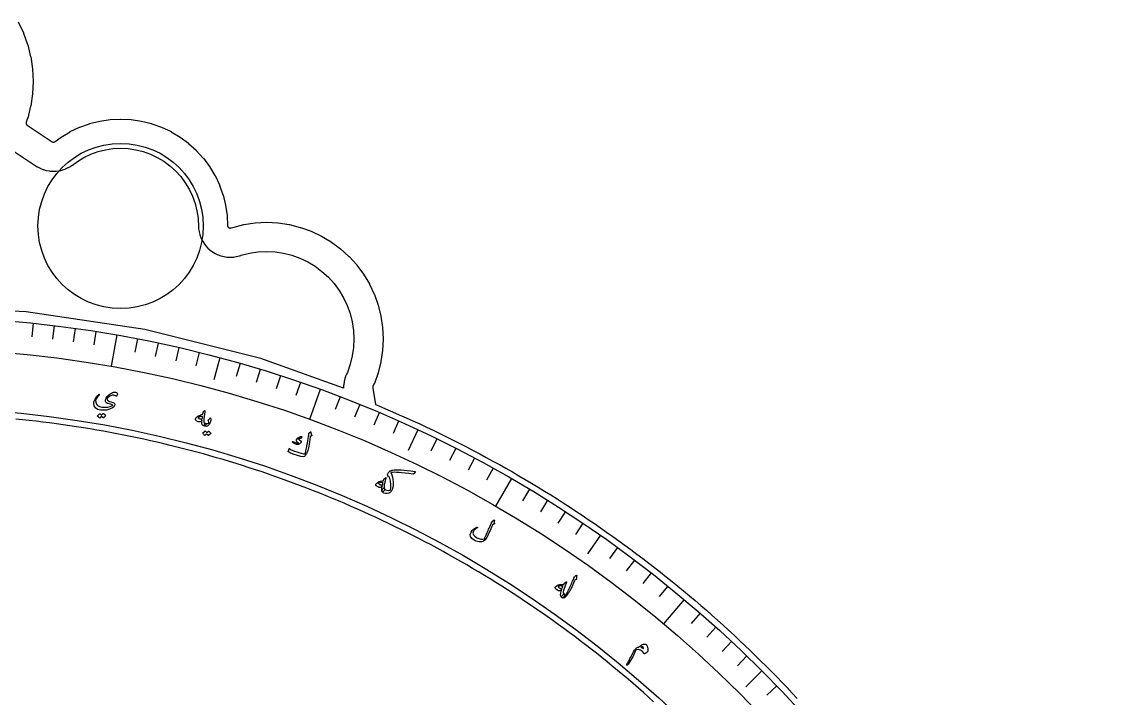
# Model space of a CAD drawing. Header units: millimetres. Extents: x -140 to 140, y -140 to 181.
# Drawn here: x 13.3 to 139.3, y 95.3 to 173.2 of the extents above; entities that cross this region are included whole.
import ezdxf

# ---------------------------------------------------------------- set-up
doc = ezdxf.new("R2010")
doc.units = ezdxf.units.MM
for name, color, linetype in [('CUT_INNER', 6, 'Continuous'), ('CUT_OUTER', 1, 'Continuous'), ('ENGRAVE', 7, 'Continuous'), ('ENGRAVE_FINE', 8, 'Continuous'), ('TEXT', 5, 'Continuous')]:
    doc.layers.add(name, color=color, linetype=linetype)

msp = doc.modelspace()

# ---------------------------------------------------------------- linework, layer by layer
at = {"layer": 'CUT_INNER'}
msp.add_lwpolyline([(86.0267, 94.9158), (85.4427, 95.4419), (84.8555, 95.9644), (84.265, 96.4832), (83.6714, 96.9985), (83.0747, 97.51), (82.4748, 98.0179), (81.8718, 98.5221), (81.2658, 99.0226), (80.6567, 99.5194), (80.0445, 100.0124), (79.4293, 100.5017), (78.8112, 100.9872), (78.19, 101.4689), (77.566, 101.9467), (76.939, 102.4207), (76.3091, 102.8909), (75.6763, 103.3572), (75.0407, 103.8196), (74.4023, 104.2781), (73.761, 104.7326), (73.117, 105.1832), (72.4702, 105.6299), (71.8207, 106.0726), (71.1685, 106.5113), (70.5137, 106.9459), (69.8561, 107.3766), (69.196, 107.8032), (68.5332, 108.2257), (67.8678, 108.6442), (67.1999, 109.0586), (66.5295, 109.4689), (65.8566, 109.875), (65.1811, 110.2771), (64.5033, 110.6749), (63.823, 111.0686), (63.1403, 111.4581), (62.4552, 111.8435), (61.7677, 112.2246), (61.078, 112.6015), (60.3859, 112.9741), (59.6916, 113.3425), (58.995, 113.7066), (58.2962, 114.0665), (57.5952, 114.422), (56.892, 114.7733), (56.1867, 115.1202), (55.4793, 115.4628), (54.7698, 115.801), (54.0582, 116.1349), (53.3446, 116.4644), (52.629, 116.7895), (51.9114, 117.1103), (51.1919, 117.4266), (50.4704, 117.7385), (49.747, 118.0459), (49.0217, 118.349), (48.2946, 118.6475), (47.5657, 118.9416), (46.835, 119.2312), (46.1026, 119.5164), (45.3683, 119.797), (44.6324, 120.0731), (43.8948, 120.3447), (43.1556, 120.6118), (42.4147, 120.8743), (41.6722, 121.1323), (40.9282, 121.3857), (40.1826, 121.6346), (39.4355, 121.8788), (38.687, 122.1185), (37.9369, 122.3536), (37.1855, 122.5841), (36.4326, 122.8099), (35.6784, 123.0311), (34.9228, 123.2478), (34.1659, 123.4597), (33.4077, 123.667), (32.6483, 123.8697), (31.8876, 124.0677), (31.1258, 124.261), (30.3627, 124.4496), (29.5985, 124.6336), (28.8332, 124.8129), (28.0669, 124.9874), (27.2994, 125.1573), (26.531, 125.3225), (25.7615, 125.4829), (24.9911, 125.6386), (24.2197, 125.7896), (23.4474, 125.9358), (22.6742, 126.0773), (21.9002, 126.2141), (21.1254, 126.3461), (20.3497, 126.4733), (19.5733, 126.5958), (18.7962, 126.7135), (18.0183, 126.8265), (17.2398, 126.9346), (16.4606, 127.038), (15.6808, 127.1366), (14.9004, 127.2305), (14.1195, 127.3195), (13.338, 127.4037), (12.556, 127.4832)], dxfattribs=at)
msp.add_circle((24.64, 149.7321), 9.52, dxfattribs=at)
at = {"layer": 'CUT_OUTER'}
msp.add_lwpolyline([(12.8439, 173.249), (13.4485, 171.9706), (13.4542, 171.9571), (13.9306, 170.6256), (13.9348, 170.6115), (14.2784, 169.2398), (14.2813, 169.2253), (14.4888, 167.8265), (14.4903, 167.8119), (14.5596, 166.3995), (14.5596, 166.3848), (14.4903, 164.9723), (14.4888, 164.9577), (14.2813, 163.5589), (14.2784, 163.5445), (13.9348, 162.1727), (13.9306, 162.1586), (13.7636, 161.6921), (13.7553, 161.6649), (13.7496, 161.6369), (13.7466, 161.6086), (13.7463, 161.5801), (13.7487, 161.5517), (13.7538, 161.5237), (13.7615, 161.4962), (13.7718, 161.4697), (13.7845, 161.4442), (13.7996, 161.42), (13.817, 161.3974), (13.8364, 161.3766), (13.8577, 161.3576), (13.8807, 161.3408), (16.7481, 159.4451), (16.7744, 159.4296), (16.8022, 159.4168), (16.8311, 159.4069), (16.8608, 159.4), (16.8911, 159.3962), (16.9217, 159.3954), (16.9521, 159.3978), (16.9822, 159.4033), (17.0115, 159.4118), (17.0398, 159.4232), (17.0669, 159.4375), (17.0923, 159.4544), (17.7895, 159.9714), (17.8017, 159.9796), (18.8261, 160.5936), (18.839, 160.6005), (19.9187, 161.1112), (19.9323, 161.1168), (21.0568, 161.5191), (21.0708, 161.5234), (22.2293, 161.8136), (22.2438, 161.8165), (23.4251, 161.9917), (23.4398, 161.9932), (24.6326, 162.0518), (24.6474, 162.0518), (25.8402, 161.9932), (25.8549, 161.9917), (27.0362, 161.8165), (27.0507, 161.8136), (28.2092, 161.5234), (28.2232, 161.5191), (29.3477, 161.1168), (29.3613, 161.1112), (30.441, 160.6005), (30.4539, 160.5936), (31.4783, 159.9796), (31.4905, 159.9714), (32.4498, 159.26), (32.4612, 159.2507), (33.3461, 158.4486), (33.3565, 158.4382), (34.1585, 157.5533), (34.1679, 157.5419), (34.8793, 156.5827), (34.8875, 156.5704), (35.5015, 155.546), (35.5084, 155.5331), (36.019, 154.4534), (36.0247, 154.4398), (36.427, 153.3154), (36.4313, 153.3013), (36.7215, 152.1428), (36.7244, 152.1283), (36.8996, 150.947), (36.901, 150.9323), (36.9578, 149.7767), (36.9607, 149.7474), (36.9664, 149.7185), (36.975, 149.6904), (36.9863, 149.6632), (37.0001, 149.6372), (37.0165, 149.6127), (37.0352, 149.59), (37.056, 149.5691), (37.0787, 149.5505), (37.1032, 149.5341), (37.1292, 149.5202), (37.1564, 149.509), (37.1846, 149.5004), (37.2134, 149.4947), (37.2427, 149.4918), (37.2722, 149.4918), (37.3015, 149.4947), (37.3303, 149.5004), (37.3585, 149.509), (37.5316, 149.5709), (37.5457, 149.5752), (38.8108, 149.8921), (38.8253, 149.895), (40.1154, 150.0863), (40.13, 150.0878), (41.4326, 150.1518), (41.4474, 150.1518), (42.75, 150.0878), (42.7646, 150.0863), (44.0547, 149.895), (44.0692, 149.8921), (45.3343, 149.5752), (45.3484, 149.5709), (46.5763, 149.1315), (46.5899, 149.1259), (47.7689, 148.5683), (47.7819, 148.5614), (48.9005, 147.8909), (48.9128, 147.8827), (49.9603, 147.1058), (49.9717, 147.0964), (50.9381, 146.2206), (50.9485, 146.2102), (51.8243, 145.2438), (51.8336, 145.2324), (52.6106, 144.1849), (52.6187, 144.1727), (53.2892, 143.054), (53.2962, 143.041), (53.8538, 141.862), (53.8594, 141.8485), (54.2988, 140.6205), (54.3031, 140.6064), (54.62, 139.3413), (54.6228, 139.3268), (54.8142, 138.0368), (54.8156, 138.0221), (54.8796, 136.7195), (54.8796, 136.7048), (54.8156, 135.4021), (54.8142, 135.3875), (54.6228, 134.0974), (54.62, 134.083), (54.3031, 132.8178), (54.2988, 132.8038), (53.8594, 131.5758), (53.8538, 131.5622), (53.7001, 131.2373), (53.6886, 131.2092), (53.6799, 131.1802), (53.6742, 131.1504), (53.6715, 131.1202), (53.6719, 131.0898), (53.6754, 131.0597), (53.9904, 129.1699), (54.3683, 129.012), (55.1589, 128.6759), (55.9474, 128.3351), (56.7338, 127.9894), (57.518, 127.6388), (58.3001, 127.2835), (59.08, 126.9234), (59.8577, 126.5585), (60.6331, 126.1888), (61.4063, 125.8144), (62.1771, 125.4353), (62.9456, 125.0514), (63.7117, 124.6628), (64.4754, 124.2695), (65.2367, 123.8716), (65.9955, 123.469), (66.7519, 123.0617), (67.5057, 122.6498), (68.257, 122.2333), (69.0057, 121.8122), (69.7519, 121.3865), (70.4954, 120.9562), (71.2362, 120.5214), (71.9744, 120.082), (72.7098, 119.6381), (73.4426, 119.1897), (74.1725, 118.7368), (74.8997, 118.2795), (75.624, 117.8177), (76.3455, 117.3515), (77.0641, 116.8808), (77.7798, 116.4057), (78.4926, 115.9263), (79.2025, 115.4425), (79.9093, 114.9544), (80.6131, 114.4619), (81.314, 113.9651), (82.0117, 113.464), (82.7064, 112.9587), (83.3979, 112.4491), (84.0863, 111.9352), (84.7715, 111.4172), (85.4536, 110.8949), (86.1324, 110.3685), (86.808, 109.8379), (87.4803, 109.3032), (88.1494, 108.7644), (88.8151, 108.2215), (89.4774, 107.6745), (90.1364, 107.1234), (90.792, 106.5683), (91.4442, 106.0092), (92.0929, 105.4462), (92.7382, 104.8791), (93.38, 104.3081), (94.0183, 103.7332), (94.653, 103.1543), (95.2841, 102.5716), (95.9117, 101.985), (96.5357, 101.3946), (97.156, 100.8004), (97.7727, 100.2023), (98.3857, 99.6005), (98.9949, 98.9949), (99.6005, 98.3857), (100.2023, 97.7727), (100.8004, 97.156), (101.3946, 96.5357), (101.985, 95.9117), (102.5716, 95.2841)], dxfattribs=at)
at = {"layer": 'ENGRAVE'}
for points in [[(12.0277, 158.5379), (14.8951, 156.6422), (15.0402, 156.5515), (15.0665, 156.536), (15.3696, 156.3773), (15.3973, 156.3646), (15.715, 156.2375), (15.7439, 156.2277), (16.0728, 156.1336), (16.1025, 156.1267), (16.4393, 156.0666), (16.4696, 156.0627), (16.8107, 156.0371), (16.8413, 156.0364), (17.1832, 156.0456), (17.2137, 156.048), (17.5529, 156.092), (17.583, 156.0974), (17.916, 156.1757), (17.9454, 156.1842), (18.2687, 156.2958), (18.297, 156.3073), (18.6073, 156.4512), (18.6344, 156.4655), (18.9284, 156.6403), (18.9538, 156.6572), (19.0938, 156.7556), (19.6592, 157.1749), (20.4136, 157.6277), (21.2079, 158.004), (22.0352, 158.3005), (22.8876, 158.5146), (23.7569, 158.6441), (24.6347, 158.6877), (25.5125, 158.6451), (26.3819, 158.5167), (27.2346, 158.3036), (28.0622, 158.008), (28.8569, 157.6328), (29.611, 157.1814), (30.3172, 156.6583), (30.9688, 156.0685), (31.5594, 155.4176), (32.0833, 154.712), (32.5356, 153.9585), (32.9118, 153.1642), (33.2084, 152.3369), (33.4225, 151.4845), (33.5519, 150.6152), (33.602, 149.6098), (33.614, 149.4474), (33.6169, 149.4181), (33.6653, 149.0919), (33.671, 149.063), (33.7511, 148.7432), (33.7597, 148.715), (33.8707, 148.4046), (33.882, 148.3774), (34.023, 148.0793), (34.0369, 148.0533), (34.2064, 147.7705), (34.2227, 147.746), (34.4192, 147.4812), (34.4378, 147.4584), (34.6593, 147.2141), (34.6801, 147.1933), (34.9244, 146.9718), (34.9472, 146.9532), (35.212, 146.7567), (35.2365, 146.7404), (35.5193, 146.5709), (35.5453, 146.557), (35.8434, 146.416), (35.8706, 146.4047), (36.181, 146.2937), (36.2092, 146.2851), (36.5291, 146.205), (36.5579, 146.1992), (36.8841, 146.1509), (36.9134, 146.148), (37.2427, 146.1318), (37.2722, 146.1318), (37.6015, 146.148), (37.6308, 146.1509), (37.957, 146.1992), (37.9858, 146.205), (38.3057, 146.2851), (38.3339, 146.2937), (38.4905, 146.3454), (38.509, 146.352), (39.4689, 146.593), (40.4469, 146.7386), (41.4345, 146.7877), (42.4221, 146.7397), (43.4002, 146.5952), (44.3595, 146.3555), (45.2907, 146.0229), (46.1847, 145.6006), (47.0331, 145.0927), (47.8276, 144.5042), (48.5606, 143.8405), (49.225, 143.1083), (49.8145, 142.3144), (50.3233, 141.4666), (50.7465, 140.573), (51.0801, 139.6422), (51.3209, 138.6832), (51.4665, 137.7052), (51.5156, 136.7176), (51.4676, 135.73), (51.3231, 134.7519), (51.0833, 133.7926), (50.75, 132.8593), (50.66, 132.668), (50.594, 132.5185), (50.5824, 132.4904), (50.4689, 132.1702), (50.4602, 132.1412), (50.3796, 131.8111), (50.374, 131.7813), (50.3271, 131.4448), (50.3245, 131.4146), (50.3118, 131.0751), (50.3122, 131.0448), (50.3125, 131.0411), (40.785, 134.4501), (27.4102, 137.8003), (13.7714, 139.8235), (0, 140.5)], [(24.1868, 137.1699), (23.5503, 133.5604)], [(36.0499, 134.5399), (35.3723, 132.0112)], [(47.6386, 130.886), (46.385, 127.4419)], [(58.8648, 126.236), (57.7584, 123.8633)], [(69.643, 120.6252), (67.8104, 117.4511)], [(79.8912, 114.0964), (78.3895, 111.9519)], [(89.5313, 106.6993), (87.1754, 103.8916)], [(98.4901, 98.4901), (96.6389, 96.6389)]]:
    msp.add_lwpolyline(points, dxfattribs=at)
for radius in [139.286, 135.6208, 128.814]:
    msp.add_circle((0, 0), radius, dxfattribs=at)
at = {"layer": 'ENGRAVE_FINE'}
for points in [[(14.5594, 138.523), (14.3952, 136.9608)], [(16.9747, 138.2478), (16.7833, 136.6887)], [(19.3849, 137.9305), (19.1663, 136.375)], [(21.7891, 137.5712), (21.5434, 136.0197)], [(26.577, 136.7269), (26.2773, 135.185)], [(28.9592, 136.2423), (28.6326, 134.7058)], [(31.3325, 135.7161), (30.9792, 134.1856)], [(33.6963, 135.1486), (33.3163, 133.6245)], [(38.3924, 133.8903), (37.9595, 132.3803)], [(40.7233, 133.1999), (40.264, 131.6977)], [(43.0417, 132.4689), (42.5563, 130.9749)], [(45.3471, 131.6975), (44.8357, 130.2123)], [(49.9156, 130.0347), (49.3527, 128.5682)], [(52.1775, 129.1437), (51.589, 127.6873)], [(54.4234, 128.2134), (53.8096, 126.7675)], [(56.6527, 127.2441), (56.0138, 125.8091)], [(61.059, 125.1894), (60.3704, 123.7776)], [(63.2345, 124.1047), (62.5214, 122.7051)], [(65.3908, 122.9822), (64.6534, 121.5953)], [(67.5272, 121.8223), (66.7657, 120.4484)], [(71.7376, 119.3914), (70.9286, 118.045)], [(73.8103, 118.1212), (72.9779, 116.7891)], [(75.8606, 116.8151), (75.0051, 115.4977)], [(77.8877, 115.4733), (77.0094, 114.1711)], [(81.8703, 112.6847), (80.947, 111.4139)], [(83.8244, 111.2387), (82.8791, 109.9842)], [(85.753, 109.7589), (84.7859, 108.5211)], [(87.6555, 108.2456), (86.667, 107.0248)], [(91.3798, 105.1205), (90.3493, 103.935)], [(93.2005, 103.5097), (92.1495, 102.3423)], [(94.9928, 101.8673), (93.9215, 100.7185)], [(96.7562, 100.194), (95.665, 99.064)], [(100.194, 96.7562), (99.064, 95.665)]]:
    msp.add_lwpolyline(points, dxfattribs=at)
at = {"layer": 'TEXT'}
for points in [[(24.1001, 130.1423), (23.9827, 130.2071), (23.8435, 130.2344), (23.6824, 130.2242), (23.4997, 130.1765), (23.3793, 130.1211), (23.2743, 130.0479), (23.1847, 129.957), (23.1104, 129.8485), (23.1009, 129.8258), (23.096, 129.8013), (23.0958, 129.775), (23.1002, 129.7469), (23.1466, 129.6536), (23.2379, 129.5731), (23.374, 129.5054), (23.555, 129.4502), (23.7339, 129.3974), (23.8598, 129.3376), (23.9328, 129.2711), (23.953, 129.198), (23.9305, 129.0568), (23.8798, 128.9367), (23.801, 128.8378), (23.694, 128.76), (23.374, 128.6163), (23.0453, 128.5267), (22.7078, 128.491), (22.361, 128.5094), (21.9945, 128.5994), (21.7359, 128.7595), (21.585, 128.9904), (21.5419, 129.2923), (21.5628, 129.4506), (21.6139, 129.6177), (21.6952, 129.7937), (21.8068, 129.9785), (21.8434, 130.0289), (21.8805, 130.0773), (21.9179, 130.1236), (21.9558, 130.1678), (21.9943, 130.2102), (22.0339, 130.2509), (22.0744, 130.29), (22.1159, 130.3274), (22.1373, 130.3421), (22.155, 130.3465), (22.1689, 130.3407), (22.1791, 130.3246), (22.1832, 130.306), (22.1819, 130.2883), (22.1753, 130.2716), (22.1634, 130.2557), (21.9613, 130.0269), (21.8284, 129.8121), (21.7645, 129.6114), (21.7692, 129.425), (21.8499, 129.2158), (21.9924, 129.0536), (22.1967, 128.9382), (22.463, 128.8692), (22.8139, 128.8361), (23.1382, 128.8521), (23.4363, 128.9174), (23.7084, 129.0321), (23.7255, 129.0429), (23.7335, 129.0553), (23.7324, 129.0695), (23.7222, 129.0853), (23.6753, 129.1198), (23.5898, 129.1573), (23.4658, 129.1978), (23.3031, 129.2412), (23.1388, 129.2921), (23.0174, 129.354), (22.9391, 129.4271), (22.9037, 129.5113), (22.8968, 129.6043), (22.9071, 129.6986), (22.9344, 129.7944), (22.9789, 129.8917), (23.1005, 130.0767), (23.2528, 130.2397), (23.4359, 130.3807), (23.6499, 130.4995), (23.7061, 130.5266), (23.76, 130.5491), (23.8115, 130.5671), (23.8608, 130.5805), (23.9075, 130.5896), (23.9515, 130.5947), (23.9928, 130.5959), (24.0313, 130.593), (24.1765, 130.552), (24.2551, 130.471), (24.2671, 130.35), (24.2127, 130.1891), (24.1865, 130.1479), (24.1591, 130.1264), (24.1303, 130.1245), (24.1001, 130.1423)], [(22.6251, 128.1133), (22.6307, 128.1172), (22.6379, 128.119), (22.6466, 128.1184), (22.6569, 128.1156), (22.6918, 128.0948), (22.7252, 128.0727), (22.7572, 128.0493), (22.7878, 128.0248), (22.817, 127.9987), (22.8452, 127.9708), (22.8724, 127.9411), (22.8984, 127.9096), (22.903, 127.9005), (22.9041, 127.8916), (22.9017, 127.8829), (22.896, 127.8742), (22.6618, 127.6137), (22.6562, 127.6107), (22.6489, 127.612), (22.6398, 127.6176), (22.6291, 127.6274), (22.6221, 127.636), (22.6103, 127.6482), (22.5938, 127.6639), (22.5726, 127.6832), (22.5464, 127.7063), (22.5151, 127.7336), (22.4786, 127.765), (22.4369, 127.8005), (22.2531, 127.5981), (22.2453, 127.5923), (22.2365, 127.5921), (22.2267, 127.5975), (22.2159, 127.6086), (22.2066, 127.6182), (22.1918, 127.6327), (22.1716, 127.6521), (22.1458, 127.6764), (22.114, 127.7058), (22.0758, 127.7402), (22.0312, 127.7797), (21.98, 127.8243), (21.9751, 127.8311), (21.9735, 127.8373), (21.9752, 127.843), (21.9802, 127.8481), (22.2149, 128.0976), (22.2205, 128.1016), (22.2277, 128.1033), (22.2364, 128.1028), (22.2467, 128.1), (22.2767, 128.084), (22.3054, 128.0665), (22.3329, 128.0474), (22.3592, 128.0268), (22.3842, 128.0049), (22.4081, 127.982), (22.4308, 127.958), (22.4524, 127.933)], [(34.3004, 128.4452), (34.3291, 128.4629), (34.3475, 128.461), (34.3556, 128.4396), (34.3533, 128.3987), (34.3496, 128.3746), (34.345, 128.3411), (34.3394, 128.2983), (34.3328, 128.2461), (34.3249, 128.1841), (34.3153, 128.1119), (34.3039, 128.0296), (34.2908, 127.9371), (34.278, 127.8462), (34.2665, 127.7648), (34.2562, 127.6929), (34.2472, 127.6306), (34.2396, 127.578), (34.2334, 127.5355), (34.2286, 127.5029), (34.2252, 127.4804), (34.2075, 127.3374), (34.2066, 127.2229), (34.2224, 127.1368), (34.2549, 127.0791), (34.2817, 127.0529), (34.3168, 127.031), (34.36, 127.0134), (34.4116, 127.0003), (34.4406, 126.9871), (34.4599, 126.9658), (34.4694, 126.9366), (34.4692, 126.8994), (34.4611, 126.8567), (34.4482, 126.8148), (34.4305, 126.7738), (34.4079, 126.7335), (34.3841, 126.7004), (34.3614, 126.6771), (34.3398, 126.6637), (34.3194, 126.6601), (34.2213, 126.6877), (34.1413, 126.7285), (34.0794, 126.7827), (34.0358, 126.8501), (34.0078, 126.9395), (33.9946, 127.0507), (33.9964, 127.1837), (34.013, 127.3386), (33.9355, 127.2623), (33.8622, 127.2056), (33.7933, 127.1685), (33.7285, 127.151), (33.6799, 127.1514), (33.6252, 127.1611), (33.5644, 127.18), (33.4973, 127.208), (33.4283, 127.2439), (33.3718, 127.2795), (33.3278, 127.3148), (33.2964, 127.3498), (33.2738, 127.3888), (33.2619, 127.4266), (33.2608, 127.463), (33.2705, 127.4982), (33.2907, 127.54), (33.3184, 127.5848), (33.3534, 127.6328), (33.3959, 127.684), (33.4415, 127.7345), (33.4802, 127.7742), (33.5121, 127.803), (33.5371, 127.821), (33.667, 127.8871), (33.805, 127.9448), (33.9512, 127.9942), (34.1055, 128.0353), (34.1198, 128.1092), (34.1329, 128.1728), (34.1448, 128.2261), (34.1555, 128.2691), (34.1672, 128.3045), (34.1822, 128.3349), (34.2005, 128.3604), (34.2221, 128.381)], [(34.0705, 127.7974), (33.9206, 127.7869), (33.7886, 127.7598), (33.6747, 127.7163), (33.5789, 127.6562), (33.5711, 127.6466), (33.5687, 127.6366), (33.5718, 127.6262), (33.5803, 127.6154), (33.6154, 127.588), (33.6548, 127.5638), (33.6986, 127.5428), (33.7467, 127.5249), (33.7992, 127.5101), (33.8561, 127.4984), (33.9174, 127.4898), (33.983, 127.4844), (33.9935, 127.4849), (34.0052, 127.4876), (34.0179, 127.4926), (34.0317, 127.4998), (34.0377, 127.5313), (34.0434, 127.5645), (34.0488, 127.5993), (34.0538, 127.6357), (34.0585, 127.6737), (34.0628, 127.7133), (34.0669, 127.7546), (34.0705, 127.7974)], [(34.7624, 127.3958), (34.9323, 127.6011), (34.955, 127.6225), (34.974, 127.6272), (34.9896, 127.6151), (35.0015, 127.5862), (35.0159, 127.5054), (35.022, 127.4237), (35.0196, 127.341), (35.0087, 127.2573), (34.9891, 127.1722), (34.9604, 127.0853), (34.9226, 126.9966), (34.8756, 126.9061), (34.7689, 126.7613), (34.6406, 126.6721), (34.4908, 126.6384), (34.3194, 126.6601), (34.3037, 126.6773), (34.2939, 126.7187), (34.2903, 126.7844), (34.2926, 126.8743), (34.2989, 126.921), (34.3101, 126.9577), (34.3262, 126.9846), (34.3472, 127.0015), (34.3616, 127.0062), (34.3772, 127.0075), (34.3938, 127.0056), (34.4116, 127.0003), (34.5168, 126.9752), (34.6133, 126.9718), (34.701, 126.99), (34.7799, 127.0298), (34.784, 127.0335), (34.7866, 127.0391), (34.7876, 127.0467), (34.7872, 127.0562), (34.7869, 127.1136), (34.7799, 127.1739), (34.7659, 127.2371), (34.7452, 127.3031), (34.7392, 127.3276), (34.74, 127.3512), (34.7478, 127.374), (34.7624, 127.3958)], [(34.7615, 126.0806), (34.7675, 126.084), (34.7748, 126.0851), (34.7835, 126.0837), (34.7935, 126.0799), (34.8265, 126.0558), (34.8579, 126.0306), (34.8877, 126.0044), (34.916, 125.977), (34.9429, 125.9482), (34.9685, 125.9177), (34.9929, 125.8855), (35.016, 125.8517), (35.0197, 125.8423), (35.02, 125.8333), (35.0168, 125.8248), (35.0103, 125.8167), (34.7517, 125.5796), (34.7458, 125.5772), (34.7385, 125.5792), (34.73, 125.5856), (34.7202, 125.5964), (34.714, 125.6057), (34.7034, 125.6189), (34.6883, 125.6361), (34.6689, 125.6573), (34.6448, 125.6829), (34.616, 125.713), (34.5824, 125.7478), (34.5441, 125.7871), (34.3413, 125.6032), (34.3329, 125.5981), (34.324, 125.5987), (34.3148, 125.6051), (34.305, 125.6171), (34.2966, 125.6275), (34.2832, 125.6434), (34.2647, 125.6647), (34.2412, 125.6914), (34.2121, 125.7236), (34.1771, 125.7616), (34.1361, 125.8051), (34.0891, 125.8544), (34.0848, 125.8617), (34.0838, 125.868), (34.086, 125.8735), (34.0915, 125.8781), (34.3496, 126.1042), (34.3556, 126.1076), (34.3629, 126.1087), (34.3716, 126.1073), (34.3816, 126.1036), (34.4101, 126.0848), (34.4373, 126.0645), (34.463, 126.0429), (34.4874, 126.0199), (34.5104, 125.9957), (34.5321, 125.9706), (34.5526, 125.9445), (34.5718, 125.9176)], [(46.5413, 125.9663), (46.5478, 125.9192), (46.5559, 125.8737), (46.5658, 125.83), (46.5773, 125.7881), (46.5907, 125.7477), (46.6063, 125.7089), (46.624, 125.6717), (46.6439, 125.636), (46.6499, 125.6178), (46.6476, 125.6002), (46.637, 125.583), (46.618, 125.5662), (46.5101, 125.481), (46.4992, 125.4715), (46.4908, 125.4631), (46.485, 125.4559), (46.4817, 125.4498), (46.4324, 125.1294), (46.3856, 124.8407), (46.3413, 124.5837), (46.2998, 124.3583), (46.2608, 124.1648), (46.2243, 124.0036), (46.1903, 123.8745), (46.1589, 123.7777), (46.0919, 123.598), (46.0674, 123.5422), (46.0401, 123.4872), (46.01, 123.433), (45.9771, 123.3796), (45.9411, 123.327), (45.9018, 123.2755), (45.8593, 123.2248), (45.8135, 123.1752), (45.6711, 123.1291), (45.4068, 123.1598), (45.0202, 123.2665), (44.5108, 123.448), (44.3539, 123.5107), (44.2101, 123.5726), (44.0794, 123.6338), (43.962, 123.6943), (43.9524, 123.7032), (43.9469, 123.7132), (43.9455, 123.7243), (43.9481, 123.7367), (43.9648, 123.7944), (43.9804, 123.8467), (43.9949, 123.8938), (44.0083, 123.9355), (44.0208, 123.9724), (44.0324, 124.0048), (44.0433, 124.0329), (44.0534, 124.0566), (44.0598, 124.0696), (44.0674, 124.0755), (44.076, 124.0743), (44.0857, 124.0659), (44.1625, 124.0092), (44.2665, 123.9506), (44.3977, 123.8899), (44.5561, 123.827), (45.0347, 123.654), (45.4169, 123.54), (45.7032, 123.4857), (45.8938, 123.492), (45.9351, 123.6038), (45.9878, 123.8153), (46.0518, 124.1264), (46.1268, 124.5374), (46.1982, 124.9501), (46.2507, 125.2628), (46.2846, 125.4754), (46.2999, 125.5879), (46.3032, 125.6191), (46.3062, 125.6482), (46.3091, 125.6753), (46.3117, 125.7004), (46.314, 125.7233), (46.316, 125.7437), (46.3176, 125.7616), (46.3188, 125.7771), (46.3235, 125.8101), (46.3333, 125.8396), (46.3482, 125.8656), (46.3682, 125.8883), (46.4906, 126.0017), (46.5, 126.0089), (46.5086, 126.0128), (46.5164, 126.0133), (46.5236, 126.0104), (46.5307, 126.0023), (46.536, 125.9922), (46.5395, 125.9802), (46.5413, 125.9663)], [(45.5115, 125.476), (45.5181, 125.4726), (45.5232, 125.4676), (45.5266, 125.4611), (45.5285, 125.4532), (45.5278, 125.4469), (45.526, 125.4405), (45.5231, 125.434), (45.5191, 125.4274), (45.3703, 125.2606), (45.3536, 125.2443), (45.3381, 125.2327), (45.3238, 125.2259), (45.3107, 125.2239), (45.2593, 125.2277), (45.2134, 125.2247), (45.1729, 125.2152), (45.1379, 125.1989), (45.128, 125.1874), (45.1298, 125.1706), (45.1434, 125.1485), (45.1687, 125.1212), (45.1868, 125.1066), (45.2059, 125.0922), (45.2258, 125.0779), (45.2466, 125.0639), (45.2684, 125.05), (45.2916, 125.0362), (45.3161, 125.0223), (45.3419, 125.0085), (45.4219, 124.9355), (45.423, 124.8447), (45.3453, 124.7363), (45.189, 124.61), (45.1314, 124.5765), (45.0785, 124.5532), (45.0304, 124.5402), (44.9871, 124.5373), (44.9429, 124.5437), (44.8849, 124.5607), (44.8129, 124.5884), (44.727, 124.6268), (44.6835, 124.6474), (44.6428, 124.6685), (44.6049, 124.6901), (44.5698, 124.7123), (44.5372, 124.7343), (44.507, 124.7555), (44.479, 124.7758), (44.4534, 124.7954), (44.4391, 124.8116), (44.4304, 124.8274), (44.4273, 124.8428), (44.4297, 124.8578), (44.4372, 124.8715), (44.4478, 124.8794), (44.4616, 124.8815), (44.4786, 124.8778), (44.5315, 124.8629), (44.5911, 124.845), (44.6575, 124.8241), (44.7307, 124.8002), (44.8673, 124.7556), (44.9757, 124.7257), (45.0559, 124.7105), (45.1081, 124.7101), (45.1157, 124.7123), (45.121, 124.7169), (45.1241, 124.7239), (45.1248, 124.7332), (45.1235, 124.7397), (45.1192, 124.7467), (45.112, 124.7542), (45.1019, 124.7623), (45.0038, 124.8269), (44.9635, 124.856), (44.931, 124.8864), (44.9064, 124.9181), (44.8895, 124.9512), (44.878, 124.9871), (44.8757, 125.0207), (44.8825, 125.052), (44.8984, 125.0812), (45.041, 125.265), (45.1908, 125.3921), (45.3476, 125.4625), (45.5115, 125.476)], [(58.5111, 121.4547), (58.5507, 121.4435), (58.5693, 121.4234), (58.5669, 121.3944), (58.5436, 121.3564), (58.4292, 121.2203), (58.3979, 121.1865), (58.3682, 121.1628), (58.3401, 121.1492), (58.3135, 121.1457), (57.8461, 121.2095), (57.4212, 121.2609), (57.0389, 121.3005), (56.6992, 121.3285), (56.4022, 121.3448), (56.1481, 121.3489), (55.937, 121.3411), (55.7688, 121.3217), (55.8712, 121.059), (55.9486, 120.7859), (56.001, 120.5027), (56.0284, 120.2092), (56.0259, 119.8831), (55.9857, 119.5982), (55.9083, 119.3545), (55.794, 119.1518), (55.726, 119.0686), (55.6605, 119.0046), (55.5977, 118.96), (55.5375, 118.9346), (55.3196, 118.898), (55.1286, 118.9046), (54.9643, 118.9548), (54.8266, 119.0485), (54.7779, 119.1113), (54.7554, 119.1869), (54.759, 119.2751), (54.7888, 119.3762), (54.8241, 119.4515), (54.8625, 119.5017), (54.9038, 119.5269), (54.9482, 119.527), (54.9662, 119.5177), (54.9866, 119.5007), (55.0094, 119.4762), (55.0346, 119.4441), (55.149, 119.3347), (55.3025, 119.275), (55.4951, 119.2649), (55.7273, 119.3041), (55.7748, 119.6084), (55.7693, 119.9551), (55.7099, 120.3444), (55.5962, 120.7762), (55.5912, 120.7847), (55.5839, 120.7894), (55.5743, 120.7903), (55.5623, 120.7874), (55.5082, 120.7735), (55.4961, 120.7713), (55.4857, 120.7742), (55.4772, 120.7822), (55.4704, 120.7952), (55.3863, 121.0664), (55.3889, 121.0829), (55.4029, 121.1169), (55.428, 121.1684), (55.4645, 121.2373), (55.5056, 121.3094), (55.5434, 121.3669), (55.5777, 121.4099), (55.6087, 121.4382), (55.6547, 121.4713), (55.7001, 121.5008), (55.7446, 121.527), (55.7885, 121.5497), (55.8317, 121.5691), (55.8743, 121.5856), (55.9165, 121.5991), (55.958, 121.6096), (56.1488, 121.6361), (56.3762, 121.6499), (56.6403, 121.651), (56.9411, 121.639), (57.2785, 121.6137), (57.6527, 121.5748), (58.0635, 121.5219), (58.5111, 121.4547)], [(55.0346, 119.4441), (55.05, 119.3942), (55.0444, 119.3372), (55.0178, 119.2732), (54.9703, 119.2022), (54.905, 119.128), (54.8521, 119.0852), (54.8116, 119.074), (54.7835, 119.0942), (54.7351, 119.2191), (54.72, 119.3829), (54.7382, 119.5859), (54.7896, 119.828), (54.6918, 119.7167), (54.6063, 119.6405), (54.5332, 119.5996), (54.4725, 119.594), (54.4446, 119.6011), (54.4152, 119.6104), (54.3844, 119.6219), (54.3523, 119.6357), (54.3188, 119.6512), (54.2839, 119.6679), (54.2477, 119.6856), (54.2101, 119.7045), (54.1455, 119.7416), (54.0962, 119.7743), (54.062, 119.8029), (54.0431, 119.8273), (54.0264, 119.8818), (54.0229, 119.9298), (54.0325, 119.9714), (54.0553, 120.0065), (54.1621, 120.1092), (54.2503, 120.187), (54.3199, 120.2399), (54.3707, 120.2679), (54.4311, 120.289), (54.4932, 120.3071), (54.5569, 120.3222), (54.6224, 120.3345), (54.69, 120.3438), (54.7604, 120.3502), (54.8336, 120.3538), (54.9095, 120.3544), (54.955, 120.5015), (54.9645, 120.5318), (54.9762, 120.5574), (54.99, 120.5783), (55.006, 120.5944), (55.1543, 120.7203), (55.1791, 120.733), (55.1933, 120.7251), (55.1971, 120.6967), (55.1905, 120.6479), (55.1489, 120.5015), (55.1116, 120.3669), (55.0786, 120.2441), (55.0498, 120.133), (55.0259, 120.0338), (55.0073, 119.9463), (54.9942, 119.8706), (54.9864, 119.8068), (54.9818, 119.6971), (54.9883, 119.6002), (55.0059, 119.5158), (55.0346, 119.4441)], [(54.8658, 120.1548), (54.6978, 120.1695), (54.5535, 120.1615), (54.4329, 120.1307), (54.336, 120.0773), (54.3549, 120.0473), (54.3829, 120.0174), (54.4201, 119.9877), (54.4665, 119.958), (54.4945, 119.9438), (54.5233, 119.9306), (54.5528, 119.9184), (54.583, 119.9072), (54.6141, 119.8975), (54.6464, 119.8896), (54.6798, 119.8837), (54.7143, 119.8796), (54.7594, 119.8865), (54.7962, 119.9176), (54.8247, 119.9729), (54.8449, 120.0524), (54.851, 120.0905), (54.8565, 120.1203), (54.8614, 120.1417), (54.8658, 120.1548)], [(67.6261, 115.8463), (67.6382, 115.8531), (67.6503, 115.856), (67.6623, 115.8549), (67.6743, 115.8499), (67.6844, 115.8415), (67.6905, 115.8302), (67.6927, 115.8162), (67.6909, 115.7994), (67.6776, 115.7031), (67.6725, 115.6162), (67.6757, 115.5386), (67.6872, 115.4703), (67.6889, 115.4472), (67.681, 115.4263), (67.6634, 115.4077), (67.6363, 115.3913), (67.6211, 115.3846), (67.6066, 115.378), (67.5928, 115.3716), (67.5797, 115.3654), (67.5674, 115.3596), (67.556, 115.3544), (67.5455, 115.3497), (67.536, 115.3457), (67.5193, 115.3378), (67.5038, 115.326), (67.4893, 115.3101), (67.4759, 115.2901), (67.4458, 115.2293), (67.4138, 115.1625), (67.3801, 115.0897), (67.3445, 115.0108), (67.3069, 114.9261), (67.2671, 114.8356), (67.2249, 114.7393), (67.1806, 114.6372), (67.1377, 114.5346), (67.0966, 114.4385), (67.0574, 114.349), (67.02, 114.2661), (66.9846, 114.1894), (66.9512, 114.1187), (66.9198, 114.0538), (66.8905, 113.9948), (66.7965, 113.8244), (66.6895, 113.6736), (66.5697, 113.5421), (66.437, 113.4301), (66.3398, 113.3756), (66.2199, 113.3427), (66.0773, 113.3316), (65.912, 113.3421), (65.7424, 113.3695), (65.5903, 113.4076), (65.4557, 113.4562), (65.3385, 113.5155), (65.0763, 113.7185), (64.9339, 113.9436), (64.9113, 114.1913), (65.0089, 114.4618), (65.128, 114.637), (65.2783, 114.7894), (65.4598, 114.919), (65.6726, 115.0255), (65.687, 115.0305), (65.6997, 115.0315), (65.7106, 115.0283), (65.7198, 115.0211), (65.7282, 115.011), (65.7332, 115.001), (65.735, 114.9913), (65.7335, 114.9817), (65.729, 114.9688), (65.7221, 114.9578), (65.7129, 114.9487), (65.7014, 114.9414), (65.5365, 114.8341), (65.4088, 114.7354), (65.3182, 114.6453), (65.2648, 114.5639), (65.2179, 114.3498), (65.2677, 114.1532), (65.4141, 113.9737), (65.6571, 113.811), (65.899, 113.7042), (66.1256, 113.6493), (66.3371, 113.6464), (66.5336, 113.6957), (66.5656, 113.7562), (66.6014, 113.8279), (66.6411, 113.9105), (66.6847, 114.0042), (66.7321, 114.1093), (66.7832, 114.2261), (66.838, 114.3547), (66.8965, 114.4949), (66.9583, 114.6388), (67.0197, 114.7801), (67.0807, 114.9188), (67.1412, 115.0548), (67.2016, 115.1882), (67.262, 115.3187), (67.3224, 115.4464), (67.3828, 115.5712), (67.4361, 115.6942), (67.4444, 115.7069), (67.4535, 115.7181), (67.4634, 115.7276), (67.4741, 115.7356)], [(75.6429, 107.7398), (75.6159, 107.585), (75.6234, 107.4508), (75.6654, 107.3371), (75.7421, 107.2438), (75.7622, 107.217), (75.7698, 107.1834), (75.7649, 107.1431), (75.7474, 107.0961), (75.7354, 107.0732), (75.7222, 107.0504), (75.708, 107.0278), (75.6927, 107.0053), (75.6761, 106.9835), (75.6579, 106.9628), (75.6381, 106.9433), (75.6167, 106.9248), (75.5788, 106.8965), (75.5461, 106.8788), (75.5186, 106.8719), (75.4963, 106.8756), (75.4434, 106.913), (75.3992, 106.9585), (75.3637, 107.0123), (75.337, 107.0742), (75.312, 107.2321), (75.3248, 107.4189), (75.3755, 107.6347), (75.4641, 107.8795), (75.3476, 107.7793), (75.2489, 107.7146), (75.1678, 107.6853), (75.1043, 107.6914), (75.0766, 107.7041), (75.048, 107.7187), (75.0185, 107.735), (74.9883, 107.7531), (74.9569, 107.7731), (74.9244, 107.7951), (74.8906, 107.8192), (74.8555, 107.8454), (74.7926, 107.8956), (74.7465, 107.9376), (74.7172, 107.9716), (74.7049, 107.9974), (74.6951, 108.0547), (74.6991, 108.1037), (74.7168, 108.1444), (74.7483, 108.1768), (74.8681, 108.263), (74.9649, 108.3269), (75.0387, 108.3687), (75.0895, 108.3883), (75.149, 108.4012), (75.2121, 108.4105), (75.2786, 108.4162), (75.3485, 108.4183), (75.422, 108.4167), (75.4989, 108.4114), (75.5793, 108.4025), (75.6632, 108.3899), (75.7335, 108.5318), (75.7428, 108.5484), (75.7515, 108.5635), (75.7594, 108.5773), (75.7668, 108.5898), (75.7739, 108.6007), (75.7812, 108.6096), (75.7887, 108.6166), (75.7963, 108.6218), (75.9661, 108.7276), (75.9933, 108.7385), (76.0062, 108.7283), (76.005, 108.6969), (75.9895, 108.6444), (75.931, 108.521), (75.8771, 108.4005), (75.8277, 108.2827), (75.7829, 108.1677), (75.7422, 108.0557), (75.7054, 107.9471), (75.6722, 107.8418), (75.6429, 107.7398)], [(77.0848, 109.4686), (77.1015, 109.4799), (77.1172, 109.4853), (77.1318, 109.4849), (77.1453, 109.4786), (77.1548, 109.4693), (77.1606, 109.4571), (77.1625, 109.4423), (77.1608, 109.4247), (77.1437, 109.3394), (77.1377, 109.2577), (77.1426, 109.1796), (77.1586, 109.1051), (77.1604, 109.0759), (77.1519, 109.051), (77.1331, 109.0304), (77.104, 109.0142), (77.0868, 109.0072), (77.0693, 109.0003), (77.0517, 108.9936), (77.0339, 108.987), (77.016, 108.9804), (76.9984, 108.9737), (76.981, 108.9669), (76.9638, 108.9598), (76.9437, 108.9276), (76.8977, 108.8303), (76.8257, 108.6682), (76.7276, 108.4411), (76.6739, 108.3162), (76.6228, 108.1993), (76.5743, 108.0904), (76.5285, 107.9896), (76.4852, 107.8971), (76.4444, 107.8134), (76.4062, 107.7383), (76.3706, 107.672), (76.3356, 107.6104), (76.2994, 107.5496), (76.262, 107.4897), (76.2234, 107.4307), (76.1835, 107.3723), (76.1421, 107.3144), (76.0992, 107.2569), (76.0548, 107.1998), (75.8928, 107.0181), (75.746, 106.904), (75.6147, 106.8576), (75.4986, 106.8788), (75.4545, 106.9081), (75.4288, 106.9449), (75.4213, 106.9891), (75.4322, 107.0407), (75.4563, 107.0935), (75.4886, 107.141), (75.5292, 107.1834), (75.578, 107.2206), (75.6294, 107.2505), (75.6734, 107.2647), (75.7099, 107.2632), (75.7389, 107.246), (75.759, 107.2295), (75.7771, 107.2148), (75.7931, 107.2018), (75.8071, 107.1906), (75.8195, 107.1814), (75.8308, 107.1744), (75.8411, 107.1697), (75.8502, 107.1673), (75.8982, 107.2047), (75.9542, 107.2736), (76.0181, 107.3741), (76.09, 107.5061), (76.1303, 107.5862), (76.1752, 107.679), (76.2249, 107.7843), (76.2791, 107.9022), (76.3384, 108.0328), (76.403, 108.1761), (76.4728, 108.3321), (76.548, 108.5009), (76.6211, 108.6662), (76.6849, 108.8116), (76.7396, 108.9371), (76.785, 109.0428), (76.8214, 109.1285), (76.8491, 109.194), (76.868, 109.2394), (76.8781, 109.2646), (76.8937, 109.2958), (76.9152, 109.3259), (76.9425, 109.3548), (76.9757, 109.3826), (76.9939, 109.3954), (77.0109, 109.4075), (77.0265, 109.4192), (77.0408, 109.4302), (77.0537, 109.4407), (77.0654, 109.4505), (77.0758, 109.4599), (77.0848, 109.4686)], [(75.5788, 108.2006), (75.5511, 108.2097), (75.5221, 108.2186), (75.4918, 108.2273), (75.46, 108.2357), (75.4267, 108.2431), (75.3916, 108.2488), (75.3547, 108.2527), (75.316, 108.2549), (75.2779, 108.2566), (75.2406, 108.2561), (75.204, 108.2532), (75.1682, 108.2479), (75.1334, 108.2402), (75.0998, 108.2299), (75.0674, 108.217), (75.0361, 108.2014), (75.0863, 108.1174), (75.1623, 108.0458), (75.2641, 107.9866), (75.3917, 107.9396), (75.4168, 107.9397), (75.4424, 107.9507), (75.4685, 107.9728), (75.4952, 108.0058)], [(84.3026, 101.2097), (84.3508, 101.251), (84.4001, 101.2909), (84.4506, 101.3296), (84.5023, 101.3669), (84.5552, 101.4023), (84.6095, 101.435), (84.665, 101.465), (84.7218, 101.4923), (84.8329, 101.5351), (84.9308, 101.5588), (85.0155, 101.5636), (85.0869, 101.5494), (85.1723, 101.4998), (85.2416, 101.4157), (85.2947, 101.2972), (85.3315, 101.1443), (85.3388, 101.099), (85.3448, 101.0536), (85.3494, 101.0081), (85.3526, 100.9625), (85.3545, 100.9166), (85.3555, 100.8702), (85.3554, 100.8235), (85.3543, 100.7763), (85.3521, 100.7503), (85.3465, 100.7278), (85.3375, 100.7088), (85.3251, 100.6933), (85.2633, 100.6409), (85.2079, 100.5944), (85.1587, 100.5538), (85.1159, 100.519), (85.08, 100.4906), (85.0517, 100.4689), (85.0309, 100.4539), (85.0178, 100.4456), (84.9974, 100.4391), (84.9788, 100.4402), (84.9619, 100.4486), (84.9469, 100.4645), (84.7433, 100.692), (84.526, 100.8419), (84.2954, 100.9142), (84.052, 100.9089), (84.0295, 100.9021), (84.0112, 100.8919), (83.997, 100.8782), (83.9869, 100.8612), (83.8707, 100.6146), (83.7452, 100.3618), (83.6103, 100.1027), (83.466, 99.8374), (83.2618, 99.4888), (83.0987, 99.2513), (82.977, 99.1246), (82.8969, 99.1087), (82.884, 99.1259), (82.8832, 99.1507), (82.8946, 99.1834), (82.918, 99.2237), (82.9723, 99.3034), (83.0266, 99.3881), (83.0808, 99.4781), (83.1348, 99.5732), (83.189, 99.673), (83.2435, 99.7771), (83.2983, 99.8853), (83.3534, 99.9977), (83.5381, 100.3748), (83.6939, 100.6656), (83.8212, 100.8701), (83.9201, 100.988), (83.9744, 101.036), (84.0272, 101.0779), (84.0784, 101.1138), (84.1281, 101.1436), (84.1757, 101.1678), (84.2206, 101.1869), (84.2629, 101.2009), (84.3026, 101.2097)], [(84.5515, 101.1907), (84.589, 101.179), (84.6271, 101.1652), (84.666, 101.1491), (84.7055, 101.1308), (84.7456, 101.1105), (84.786, 101.0882), (84.8268, 101.0641), (84.8679, 101.0381), (84.8492, 101.1212), (84.8259, 101.1845), (84.798, 101.2279), (84.7657, 101.2515), (84.7144, 101.2641), (84.6615, 101.2582), (84.6073, 101.2337), (84.5515, 101.1907)]]:
    msp.add_lwpolyline(points, close=True, dxfattribs=at)

doc.saveas('drawing.dxf')
